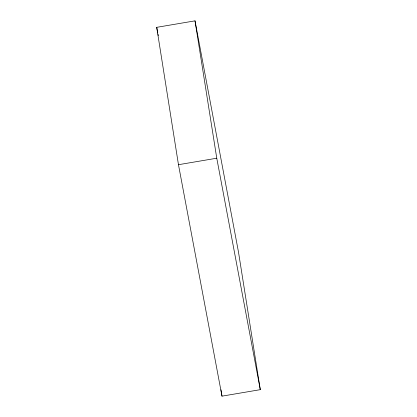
<?xml version="1.0" encoding="UTF-8"?>
<svg xmlns="http://www.w3.org/2000/svg" width="417" height="417" viewBox="0 0 417 417"><rect width="100%" height="100%" fill="white"/><g stroke="black" fill="none" stroke-linecap="round" stroke-linejoin="round"><path stroke-width="0.63" d="M156.709 27.334L195.01 20.85L238.534 252.301L260.291 389.666L221.99 396.15L178.466 164.699L156.709 27.334L157.788 33.089M178.466 164.699L216.767 158.215L260.291 389.666M158.033 34.366L158.272 35.643M195.01 20.85L216.767 158.215M220.974 389.733L221.99 396.15"/></g></svg>
